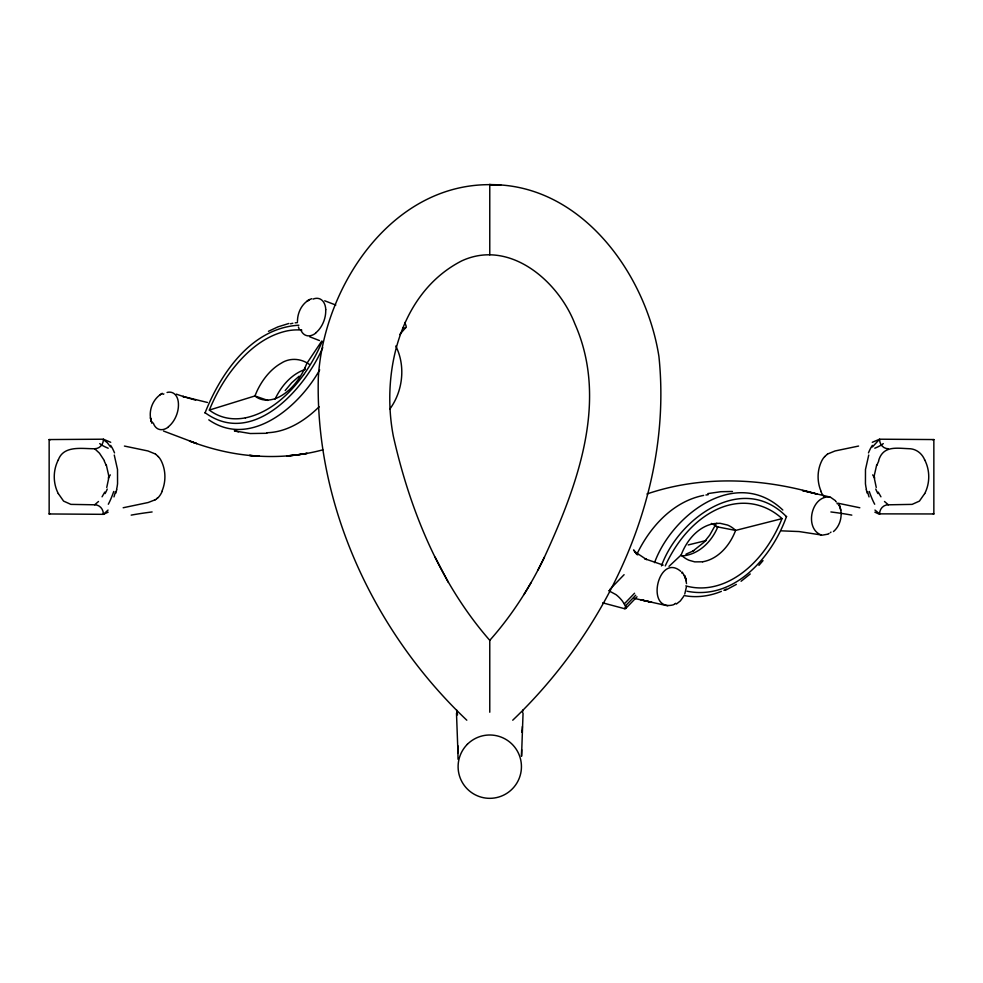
<?xml version="1.0" encoding="UTF-8"?>
<svg xmlns="http://www.w3.org/2000/svg" width="983" height="983" viewBox="0 0 983 983"><rect width="100%" height="100%" fill="white"/><g stroke="black" fill="none" stroke-linecap="round" stroke-linejoin="round"><path stroke-width="1.47" d="M108.13 512.18L103.412 514.33L49.15 513.962L49.15 439.561L103.412 439.204L110.71 442.301M872.29 442.301L879.588 439.204L933.85 439.561L933.85 513.962L879.588 513.863A9.056 8.663 90 0 1 888.349 504.771M58.292 459.995C63.637 444.918 82.547 448.899 94.675 448.739A9.056 8.724 -90 0 0 103.375 439.671L103.412 439.204M521.641 749.685L521.531 756.32L523.054 713.253M522.366 726.535L522.096 732.323L522.194 730.43M297.48 321.404C297.407 312.066 302.604 302.027 311.709 298.697M522.526 712.442L522.931 709.984M686.392 587.023L684.782 593.965M116.707 489.559L115.945 493.011M106.742 487.482L108.646 478.537A12.939 6.205 90 0 0 108.634 475.231L106.299 464.848M868.739 455.055L865.482 469.493L865.445 483.734A27.155 8.552 89.6 0 0 866.392 489.374M876.701 464.848L874.342 475.231A12.939 6.205 -90 0 0 874.379 478.524L876.258 487.482M162.072 490.922C166.127 481.314 165.844 469.935 161.126 460.622A23.653 12.484 88.1 0 0 159.688 458.275A25.017 13.025 87.3 0 0 158.202 456.481M711.385 523.435L717.737 526.937C711.741 541.719 698.36 554.977 681.76 555.96M304.779 368.244L306.831 363.427L321.724 341.113M661.448 565.913C678.368 518.41 742.484 471.68 786.437 516.64C772.159 557.029 734.178 600.724 687.019 591.213M654.543 562.657C672.175 514.318 736.55 465.954 782.824 510.03M544.41 557.189C577.353 485.651 609.005 400.867 574.858 323.812C558.27 280.917 509.489 238.734 461.691 260.9C399.897 292.492 380.962 372.569 393.384 436.415C409.948 510.042 439.671 582.98 489.767 640.351L489.767 712.233M322.768 347.613C305.025 388.641 252.963 447.732 205.115 412.725C220.942 372.692 251.931 327.904 298.869 325.213M275.043 399.184C281.163 386.172 291.398 374.093 305.369 369.35M538.045 569.907L544.422 557.201C530.009 587.183 511.897 615.456 489.767 640.351M637.414 553.134C650.537 526.36 673.33 501.367 703.668 495.383M714.383 526.839L709.714 535.145L703.988 542.284L692.843 551.18M104.776 492.114L102.06 496.808M924.708 493.552L919.412 501.109L912.126 504.377L888.349 504.807L884.491 501.49M878.593 460.695C883.017 445.545 896.213 448.187 908.538 448.678C915.837 448.567 922.091 453.335 924.708 459.995M523.927 594.629L531.225 582.403M319.696 369.841C299.557 406.114 250.726 448.973 208.789 419.839M872.449 446.946L879.588 439.204M683.541 596.558L680.334 600.945L676.365 604.053M389.956 408.903C402.944 391.05 405.795 365.909 395.78 346.028M303.575 374.842C289.26 394.49 269.883 412.7 245.394 417.861M285.168 390.558L291.681 382.805L299.176 376.17M758.913 565.372L763.017 560.617M399.663 334.576L405.709 327.646M98.509 501.49L94.663 504.795L70.874 504.377L63.588 501.109L58.292 493.552M108.032 510.066L103.412 514.33M609.706 589.603L624.094 574.686M602.677 602.837L624.316 608.624A4.178 1.831 44 0 0 626.036 607.457L624.279 603.894L634.551 593.24M625.434 605.909L635.706 595.256M624.316 608.624L626.368 606.499M625.716 608.502L637.009 596.792M157.759 497.644L156.616 498.664M319.131 406.815C305.099 420.552 287.061 432.225 266.86 432.741M669.018 566.355L681.158 554.965A49.052 36.015 -77.3 0 1 714.076 523.632L720.06 523.288L727.617 525.069A42.515 31.21 -77.3 0 1 735.603 530.415L781.976 518.655A115.638 84.894 -77.3 0 1 765.474 548.932C755.435 562.755 742.546 574.92 726.867 582.059A101.753 74.696 -77.3 0 1 685.802 585.88M512.733 720.207C609.116 628.186 672.999 491.205 658.917 356.424C645.966 273.716 581.027 183.563 489.767 184.657C390.706 184.276 323.21 287.7 318.308 378.209C315.113 506.319 374.572 632.794 466.802 720.207M833.461 531.57C840.957 525.192 843.217 513.605 839.101 504.746L840.809 510.152M159.762 394.982L162.392 393.36C152.304 398.803 147.364 412.516 152.009 423.046L150.977 420.269L151.849 422.641M750.25 573.961L741.084 581.272M830.34 532.614L830.967 532.11M675.1 603.759L675.739 603.304M827.416 454.085L835.034 450.964L858.577 446.061M307.028 301.167L309.657 299.545L307.79 300.687M154.945 499.868L148.187 502.51L123.17 507.756M736.353 584.406L725.368 590.304M673.797 604.545L674.461 604.176M828.411 533.855L829.062 533.486M693.912 550.615L685.962 554.191M268.445 331.32L277.87 326.897L288.855 323.481M723.869 590.279L726.339 589.112M49.15 513.962L50.059 513.581M933.85 439.561L932.928 439.966M827.747 534.187L822.378 535.145L799.118 531.557L781.387 530.845M673.146 604.864C644.737 612.077 658.377 552.09 680.777 571.356M721.375 591.348C709.64 596.177 696.505 598.008 683.984 595.526M646.961 493.97C701.801 475.281 761.948 477.898 817.045 494.068L802.533 490.542L830.377 497.14L835.378 500.666M301.818 330.128A98.964 64.706 -68.8 0 0 287.355 330.853C262.854 335.965 243.489 354.199 229.174 373.847A118.587 77.534 -68.8 0 0 209.367 410.058L254.916 395.952L267.868 400.437M688.223 544.938L706.273 540.515M322.805 449.845C298.992 456.272 273.999 457.881 249.498 455.412L259.315 456.173C235.379 455.006 211.8 449.526 189.436 440.998L196.674 443.566L163.534 431.033M290.501 323.776L292.848 323.272M707.785 493.613L720.809 491.709L732.446 491.475M295.183 322.854L297.505 322.547M705.917 495.002L708.165 494.719M702.673 561.809L694.748 561.871L689.132 560.298A42.515 31.21 -77.3 0 1 681.158 554.965M266.872 433.282L250.296 433.528L235.011 430.984M402.747 328.027L404.812 328.113A12.091 4.202 41.1 0 0 406.176 326.196L404.787 322.485M207.462 402.477L182.936 396.456L195.617 400.13M717.737 526.937L735.603 530.415A49.052 36.015 -77.3 0 1 702.673 561.748M829.738 496.968C811.405 495.407 804.082 528.252 821.063 534.936M837.934 503.21L859.83 507.756M124.423 446.061L147.966 450.964L155.584 454.085M667.764 605.835L634.232 598.377M234.31 430.812L238.537 431.844M663.181 565.065L644.836 558.799L646.556 559.573L634.772 551.721L637.918 554.793L633.556 549.952L636.984 554.609L635.706 552.569M182.936 396.456L183.858 396.727L176.313 394.134M608.674 590.66L616.022 594.654A15.9 6.979 44 0 1 622.227 600.859L624.279 603.894M324.709 300.786L335.805 305.049M309.682 336.764L319.45 340.56M874.87 512.18L879.588 514.33M309.547 364.533C301.339 358.451 290.01 357.456 281.224 363.194A50.956 33.324 -68.8 0 0 256.981 391.148L254.916 395.952C262.117 402.121 272.856 400.72 280.524 396.186A50.956 33.324 -68.8 0 0 304.755 368.232M932.941 513.581L933.85 513.962M50.072 439.966L49.15 439.561M94.675 448.739L99.48 453.2L104.407 460.695M879.588 513.863L874.968 510.066M103.412 439.671L107.319 442.719L110.551 446.946M682.288 572.094L685.544 578.139L686.527 583.607M835.833 501.269L836.263 501.895M880.94 496.808L878.224 492.114M681.661 572.585L682.055 573.249M448.322 582.403L435.125 557.201M837.037 503.259L837.393 503.984M298.39 326.983L299.115 328.826M820.928 490.922C816.873 481.314 817.156 469.935 821.874 460.622A23.653 12.484 -88.1 0 1 823.312 458.275A25.017 13.025 -87.3 0 1 824.798 456.481M839.175 504.906L840.158 507.449M114.261 455.055L117.518 469.493L117.555 483.734A27.155 8.552 -89.6 0 1 116.608 489.374M867.055 493.011L866.293 489.559M150.571 418.414L151.124 420.798L150.424 417.763M456.616 709.984L457.021 712.442M456.493 713.253L457.967 752.904L457.795 745.642M457.894 749.685L458.029 759.269M489.767 184.3L489.767 254.855M457.525 714.911A113.094 113.094 0 0 1 457.083 712.429M204.882 412.946A5.284 2.752 -3.8 0 1 205.201 412.774M245.394 417.849A98.964 64.706 -68.8 0 1 209.342 410.095M322.252 341.334A118.587 77.534 -68.8 0 1 303.575 374.855M315.678 333.188A17.805 11.538 -69.2 0 1 300.81 329.883M325.692 309.719A20.36 13.197 -69.2 0 1 315.617 332.979M313.061 299.102A17.805 11.538 -69.2 0 1 325.778 309.67M168.412 427.003A17.805 11.538 -69.2 0 1 153.299 423.009M168.363 426.794A20.36 13.197 -69.2 0 0 178.427 403.534A17.805 11.538 -69.2 0 0 167.073 392.463M163.215 394.343A17.805 11.538 -69.2 0 1 163.854 393.913M786.646 516.468A5.173 1.782 -5.7 0 1 786.302 516.591M782.026 518.557A101.753 74.696 -77.3 0 0 717.492 509.133C701.837 516.296 688.911 528.436 678.897 542.284A115.638 84.894 -77.3 0 0 665.245 565.925M717.504 527.048A7.913 2.9 -7.3 0 1 716.816 523.226M883.287 443.603A398.41 51.055 5.8 0 1 874.796 448.211M824.823 456.604A28.839 14.708 -85.8 0 1 827.44 454.257M824.479 497.201A24.968 13.455 88.9 0 1 820.731 491.205M830.893 511.959A394.896 47.073 -4.2 0 1 851.819 515.129M924.745 459.97A36.052 34.712 90 0 1 924.745 493.564M888.349 448.764A9.056 8.724 90 0 1 879.625 439.671M874.71 478.057A50.01 3.391 59.2 0 1 872.683 474.887M877.942 493.577A32.931 11.735 86.9 0 1 875.767 489.043M876.848 465.377A35.793 11.968 -85.1 0 1 878.691 461.224M874.698 504.242A59.545 12.177 80.3 0 1 869.267 491.475M869.046 496.894A41.028 10.801 86.8 0 1 867.51 491.537M868.468 452.905A55.847 14.094 -86 0 1 872.4 445.385M94.651 504.771A9.056 8.663 -90 0 1 103.326 513.863M108.204 448.211A398.41 51.055 -5.8 0 1 99.713 443.603M155.56 454.257A28.839 14.708 85.8 0 1 158.177 456.604M162.269 491.205A24.968 13.455 -88.9 0 1 157.833 497.914M156.641 498.811A35.191 17.903 -85.6 0 1 154.958 499.991M131.181 515.129A394.896 47.073 4.2 0 1 152.107 511.959M58.255 493.564A36.052 34.712 -90 0 1 58.255 459.97M110.317 474.887A50.01 3.391 -59.2 0 1 108.29 478.057M107.233 489.043A32.931 11.735 -86.9 0 1 105.058 493.577M104.309 461.224A35.793 11.968 85.1 0 1 106.152 465.377M113.733 491.475A59.545 12.177 -80.3 0 1 108.302 504.242M115.49 491.537A41.028 10.801 -86.8 0 1 113.954 496.894M110.6 445.385A55.847 14.094 86 0 1 114.532 452.905M305.246 453.654L296.104 455.043L307.188 453.372L305.246 453.654M288.216 455.817L286.827 455.965L297.775 454.822L288.216 455.817M500.593 184.951L489.767 184.657L500.593 184.951M648.817 601.621L640.928 599.839L651.864 602.309L648.817 601.621M685.483 577.857L684.487 575.436L686.195 580.842L685.483 577.857M467.38 744.278A31.665 31.665 0 0 0 468.572 790.197A32.107 32.107 0 0 0 475.231 794.805A31.665 31.665 0 0 0 502.903 795.48A32.107 32.107 0 0 0 509.722 791.254A31.665 31.665 0 0 0 513.298 745.458A31.665 31.665 0 0 0 467.38 744.278"/></g></svg>
